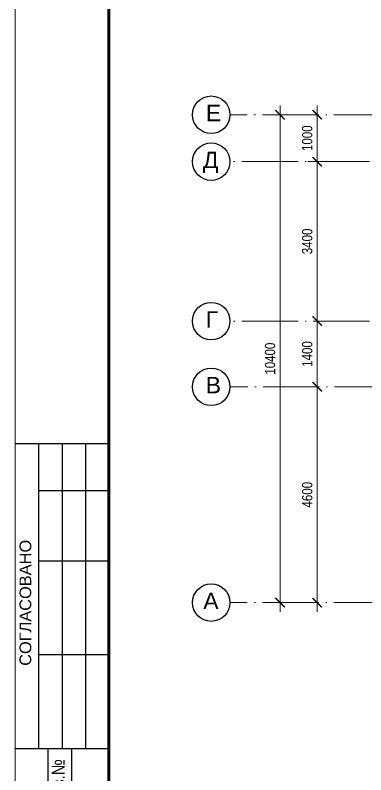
# Model space of a CAD drawing. Extents: x 4838367 to 4880367, y 1370221 to 1442915.
# Drawn here: x 4838367 to 4845853, y 1414361 to 1430554 of the extents above; entities that cross this region are included whole.
import ezdxf

# ---------------------------------------------------------------- set-up
doc = ezdxf.new("R2010")
doc.units = 0
doc.header["$MEASUREMENT"] = 0
doc.linetypes.add('ACAD_ISO04W100', pattern=[30.5, 24, -3, 0.5, -3])
doc.layers.get('0').update_dxf_attribs({"linetype": 'CONTINUOUS'})
doc.layers.get('DEFPOINTS').update_dxf_attribs({"linetype": 'CONTINUOUS'})
for name, color, linetype, lineweight in [('tekst', 150, 'CONTINUOUS', 13), ('осевые размеры', 80, 'CONTINUOUS', 9), ('стены', 7, 'CONTINUOUS', 60), ('текст13', 131, 'CONTINUOUS', 13)]:
    doc.layers.add(name, color=color, linetype=linetype, lineweight=lineweight)
doc.layers.add('АР2-1_7-03', color=7, linetype='CONTINUOUS')
doc.layers.add('ОСИ', color=30, linetype='ACAD_ISO04W100')
doc.styles.add('AR-125', font='arial.ttf', dxfattribs={"height": 125})
doc.styles.add('AR220M100', font='arial.ttf', dxfattribs={"width": 0.8, "height": 220})
doc.dimstyles.new('100', dxfattribs={"dimtxt": 1, "dimasz": 200, "dimexe": 200, "dimexo": 200, "dimgap": 100, "dimtad": 1, "dimdec": 0, "dimrnd": 1, "dimzin": 13, "dimdsep": 46, "dimtxsty": 'AR220M100', "dimblk1": 'ARCHTICK', "dimblk2": 'ARCHTICK', "dimsah": 1, "dimcen": 100, "dimdle": 200, "dimclrd": 256, "dimclre": 256, "dimclrt": 256, "dimadec": 0, "dimazin": 0, "dimtfac": 1, "dimtdec": 0, "dimtofl": 0, "dimtmove": 1, "dimatfit": 3, "dimldrblk": 'ARCHTICK', "dimfxl": 200, "dimtolj": 1, "dimtzin": 13, "dimlwd": -1, "dimlwe": -1, "dimarcsym": 0})

# ---------------------------------------------------------------- blocks, each defined once
blk = doc.blocks.new('_ARCHTICK')
at = {"color": 0, "linetype": 'ByBlock', "const_width": 0.15}
blk.add_lwpolyline([(-0.5, -0.5), (0.5, 0.5)], dxfattribs=at)
blk = doc.blocks.new('*D18')
at = {"layer": 'DEFPOINTS', "color": 0, "transparency": 16777216}
for p in [(4844631, 1427432), (4844814, 1427432), (4844631, 1424032)]:
    blk.add_point(p, dxfattribs=at)
at = {"layer": 'осевые размеры', "transparency": 16777216}
for p, q in [((4844814, 1423832), (4844814, 1427632)), ((4844831, 1427432), (4845014, 1427432)), ((4844831, 1424032), (4845014, 1424032))]:
    blk.add_line(p, q, dxfattribs=at)
at = {"layer": 'осевые размеры', "transparency": 16777216, "xscale": 200, "yscale": 200, "zscale": 200}
for p, rotation in [((4844814, 1427432), 90), ((4844814, 1424032), 270)]:
    blk.add_blockref('_ARCHTICK', p, dxfattribs=dict(at, rotation=rotation))
at = {"layer": 'осевые размеры', "transparency": 16777216, "insert": (4844602, 1425732), "char_height": 220, "attachment_point": 5, "rotation": 90, "style": 'AR220M100'}
blk.add_mtext('\\A1;3400', dxfattribs=at)
blk = doc.blocks.new('*D19')
at = {"layer": 'DEFPOINTS', "color": 0, "transparency": 16777216}
for p in [(4844814, 1428432), (4845014, 1428432), (4845014, 1427432)]:
    blk.add_point(p, dxfattribs=at)
at = {"layer": 'осевые размеры', "transparency": 16777216}
for p, q in [((4844814, 1427232), (4844814, 1428632)), ((4844814, 1428432), (4844614, 1428432)), ((4844814, 1427432), (4844614, 1427432))]:
    blk.add_line(p, q, dxfattribs=at)
at = {"layer": 'осевые размеры', "transparency": 16777216, "xscale": 200, "yscale": 200, "zscale": 200}
for p, rotation in [((4844814, 1428432), 90), ((4844814, 1427432), 270)]:
    blk.add_blockref('_ARCHTICK', p, dxfattribs=dict(at, rotation=rotation))
at = {"layer": 'осевые размеры', "transparency": 16777216, "insert": (4844602, 1427932), "char_height": 220, "attachment_point": 5, "rotation": 90, "style": 'AR220M100'}
blk.add_mtext('\\A1;1000', dxfattribs=at)
blk = doc.blocks.new('*D20')
at = {"layer": 'DEFPOINTS', "color": 0, "transparency": 16777216}
for p in [(4844814, 1424032), (4844814, 1422632), (4844814, 1422632)]:
    blk.add_point(p, dxfattribs=at)
at = {"layer": 'осевые размеры', "transparency": 16777216}
blk.add_line((4844814, 1424232), (4844814, 1422432), dxfattribs=at)
at = {"layer": 'осевые размеры', "transparency": 16777216, "xscale": 200, "yscale": 200, "zscale": 200}
for p, rotation in [((4844814, 1424032), 90), ((4844814, 1422632), 270)]:
    blk.add_blockref('_ARCHTICK', p, dxfattribs=dict(at, rotation=rotation))
at = {"layer": 'осевые размеры', "transparency": 16777216, "insert": (4844602, 1423332), "char_height": 220, "attachment_point": 5, "rotation": 90, "style": 'AR220M100'}
blk.add_mtext('\\A1;1400', dxfattribs=at)
blk = doc.blocks.new('*D21')
at = {"layer": 'DEFPOINTS', "color": 0, "transparency": 16777216}
for p in [(4844814, 1422632), (4844814, 1418032), (4844814, 1418032)]:
    blk.add_point(p, dxfattribs=at)
at = {"layer": 'осевые размеры', "transparency": 16777216}
blk.add_line((4844814, 1422832), (4844814, 1417832), dxfattribs=at)
at = {"layer": 'осевые размеры', "transparency": 16777216, "xscale": 200, "yscale": 200, "zscale": 200}
for p, rotation in [((4844814, 1422632), 90), ((4844814, 1418032), 270)]:
    blk.add_blockref('_ARCHTICK', p, dxfattribs=dict(at, rotation=rotation))
at = {"layer": 'осевые размеры', "transparency": 16777216, "insert": (4844602, 1420332), "char_height": 220, "attachment_point": 5, "rotation": 90, "style": 'AR220M100'}
blk.add_mtext('\\A1;4600', dxfattribs=at)
blk = doc.blocks.new('*D22')
at = {"layer": 'DEFPOINTS', "color": 0, "transparency": 16777216}
for p in [(4844070, 1428432), (4844021, 1418032), (4844070, 1418032)]:
    blk.add_point(p, dxfattribs=at)
at = {"layer": 'осевые размеры', "transparency": 16777216}
for p, q in [((4844021, 1428632), (4844021, 1417832)), ((4843870, 1428432), (4843821, 1428432)), ((4843870, 1418032), (4843821, 1418032))]:
    blk.add_line(p, q, dxfattribs=at)
at = {"layer": 'осевые размеры', "transparency": 16777216, "xscale": 200, "yscale": 200, "zscale": 200}
for p, rotation in [((4844021, 1428432), 90), ((4844021, 1418032), 270)]:
    blk.add_blockref('_ARCHTICK', p, dxfattribs=dict(at, rotation=rotation))
at = {"layer": 'осевые размеры', "transparency": 16777216, "insert": (4843809, 1423232), "char_height": 220, "attachment_point": 5, "rotation": 90, "style": 'AR220M100'}
blk.add_mtext('\\A1;10400', dxfattribs=at)

msp = doc.modelspace()

# ---------------------------------------------------------------- linework, layer by layer
at = {"layer": 'tekst', "color": 7}
msp.add_line((4838367, 1435617.2), (4838367, 1405917.2), dxfattribs=at)
at = {"layer": 'АР2-1_7-03', "color": 7, "linetype": 'Continuous', "ltscale": 8}
for p, q in [((4840367, 1421417.2), (4838367, 1421417.2)), ((4840367, 1420417.2), (4838867, 1420417.2)), ((4840367, 1418917.2), (4838867, 1418917.2)), ((4840367, 1416917.2), (4838867, 1416917.2)), ((4840367, 1414917.2), (4838367, 1414917.2))]:
    msp.add_line(p, q, dxfattribs=at)
for points in [[(4838867, 1421417.2), (4838867, 1414917.2)], [(4839367, 1421417.2), (4839367, 1414917.2)], [(4839867, 1421417.2), (4839867, 1414917.2)], [(4839067, 1414917.2), (4839067, 1406417.2)], [(4839567, 1414917.2), (4839567, 1406417.2)]]:
    msp.add_lwpolyline(points, dxfattribs=at)
at = {"layer": 'ОСИ', "linetype": 'ACAD_ISO04W100', "lineweight": 9, "ltscale": 50}
for p, q in [((4875347.1, 1428432), (4842951.9, 1428432)), ((4850505.8, 1427432), (4842951.9, 1427432)), ((4850505.8, 1424032), (4842951.9, 1424032)), ((4857060.4, 1422632), (4842951.9, 1422632)), ((4875347.1, 1418032), (4842951.9, 1418032))]:
    msp.add_line(p, q, dxfattribs=at)
at = {"layer": 'ОСИ', "linetype": 'ByBlock', "ltscale": 40}
for centre in [(4842551.9, 1428432), (4842551.9, 1427432), (4842551.9, 1424032), (4842551.9, 1422632), (4842551.9, 1418032)]:
    msp.add_circle(centre, 400, dxfattribs=at)
at = {"layer": 'стены', "color": 7}
msp.add_lwpolyline([(4840367, 1406417.2), (4879867, 1406417.2), (4879867, 1435117.2), (4840367, 1435117.2)], close=True, dxfattribs=at)

# ---------------------------------------------------------------- texts
at = {"layer": 'ОСИ', "linetype": 'ByBlock', "ltscale": 40, "char_height": 350, "width": 1538.276, "attachment_point": 1, "style": 'AR-125'}
for s, insert in [('Е', (4842438.3, 1428644)), ('Д', (4842373.4, 1427644)), ('Г', (4842436.2, 1424244)), ('В', (4842436.2, 1422844)), ('А', (4842382.6, 1418244))]:
    msp.add_mtext(s, dxfattribs=dict(at, insert=insert))
at = {"layer": 'текст13', "insert": (4838460.1, 1416684.4), "char_height": 249.76, "width": 2945.426, "attachment_point": 1, "rotation": 90}
msp.add_mtext('{\\fArial|b0|i0|c204|p34;СОГЛАСОВАНО}', dxfattribs=at)
at = {"layer": 'текст13', "linetype": 'Continuous', "ltscale": 8, "insert": (4839146, 1412574.4), "char_height": 280, "width": 8133.207, "attachment_point": 1, "rotation": 90}
msp.add_mtext('{\\fArial Narrow|b0|i0|c204|p34;взамен инв.№}', dxfattribs=at)

# ---------------------------------------------------------------- dimensions: what is measured, and where the dimension line sits
at = {"layer": 'осевые размеры'}
for base, p1, p2, picture, middle in [((4844021.1, 1418032), (4844069.8, 1428432), (4844069.8, 1418032), '*D22', (4843808.8, 1423232)), ((4844814, 1428432), (4845014, 1427432), (4845014, 1428432), '*D19', (4844601.7, 1427932)), ((4844814, 1427432), (4844631, 1424032), (4844631, 1427432), '*D18', (4844601.6, 1425732)), ((4844814, 1422632), (4844814, 1424032), (4844814, 1422632), '*D20', (4844601.7, 1423332)), ((4844814, 1418032), (4844814, 1422632), (4844814, 1418032), '*D21', (4844601.7, 1420332))]:
    dim = msp.add_linear_dim(base=base, p1=p1, p2=p2, angle=90, dimstyle='100', override={"dimtxt": 220, "dimtmove": 0, "dimarcsym": 1}, dxfattribs=at)
    dim.commit()
    dim.dimension.update_dxf_attribs({"geometry": picture, "text_midpoint": middle})

doc.saveas('drawing.dxf')
